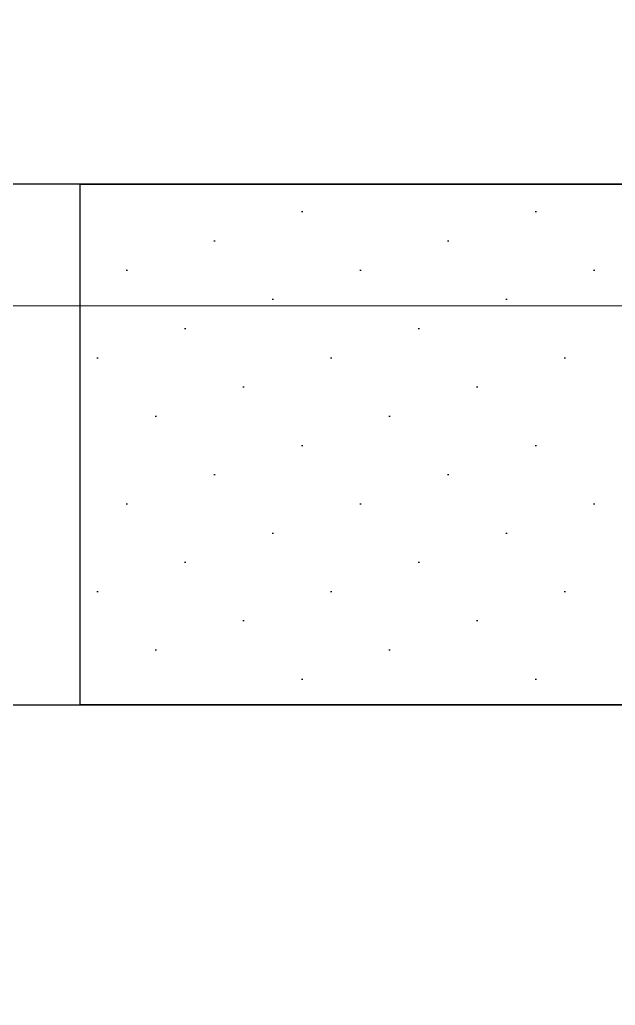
# Model space of a CAD drawing. Header units: inches. Extents: x 129892 to 140765, y 18172 to 24435.
# Drawn here: x 131238.47 to 131245.33, y 22521.53 to 22532.89 of the extents above; entities that cross this region are included whole.
import ezdxf

# ---------------------------------------------------------------- set-up
doc = ezdxf.new("R2010")
doc.units = ezdxf.units.IN
doc.header["$MEASUREMENT"] = 0

# ---------------------------------------------------------------- blocks, each defined once
blk = doc.blocks.new('A$C1EDE62C1')
at = {"color": 7, "linetype": 'Continuous', "lineweight": 15}
for p, q in [((10.25, 4.6), (54.25, 4.6)), ((54.25, 0), (6.25, 0))]:
    blk.add_line(p, q, dxfattribs=at)

msp = doc.modelspace()

# ---------------------------------------------------------------- hatches: boundary and pattern name
h = msp.add_hatch()
h.set_pattern_fill('DOTS', color=251, scale=0.6, angle=315)
h.set_pattern_definition([(315, (-202806.97, 159224.7642), (1.0102788136, 0.3367596045), [0, -0.9525])])
h.paths.add_polyline_path([(131256.161, 22530.989), (131256.161, 22524.989), (131239.161, 22524.989), (131239.161, 22530.989)])

# ---------------------------------------------------------------- linework, layer by layer
at = {"color": 251}
msp.add_lwpolyline([(131318.627, 22530.989), (131232.661, 22530.989), (131232.661, 22543.989), (131321.048, 22543.989)], dxfattribs=at)
msp.add_lwpolyline([(131256.161, 22530.989), (131256.161, 22524.989), (131239.161, 22524.989), (131239.161, 22530.989)], close=True, dxfattribs=at)
msp.add_lwpolyline([(131110.255, 22524.989), (131271.911, 22524.989), (131271.911, 22511.989), (131110.255, 22511.989)], close=True)

# ---------------------------------------------------------------- block references
msp.add_blockref('A$C1EDE62C1', (131214.911, 22524.989))

doc.saveas('drawing.dxf')
